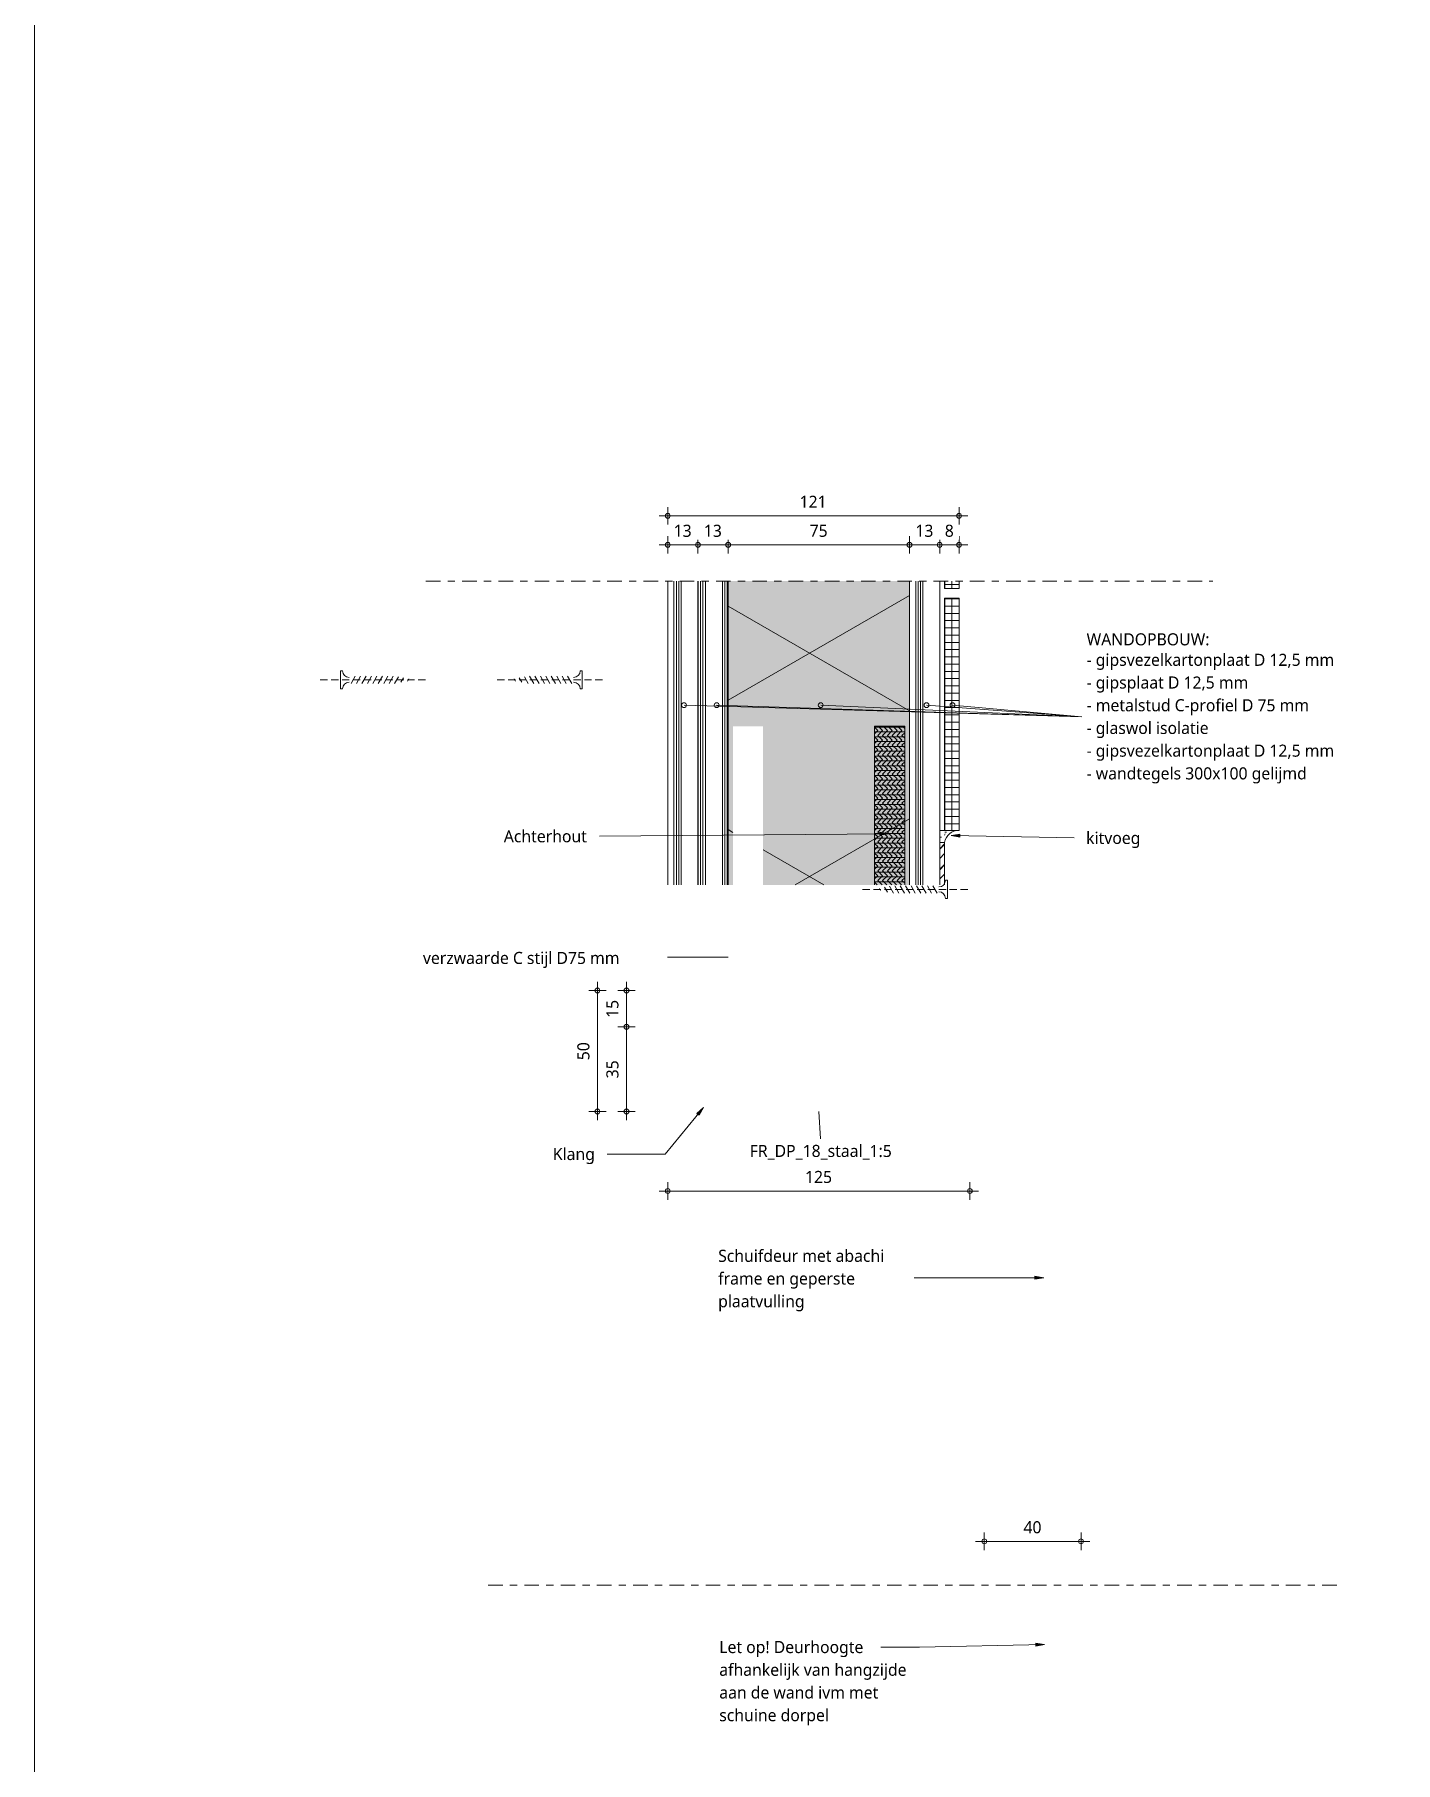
# Model space of a CAD drawing. Header units: millimetres. Extents: x 32900 to 38291, y -18988 to 4133.
# Drawn here: x 37280 to 37842, y -3784 to -3070 of the extents above; entities that cross this region are included whole.
import ezdxf

# ---------------------------------------------------------------- set-up
doc = ezdxf.new("R2010")
doc.units = ezdxf.units.MM
doc.linetypes.add('MV_center', pattern=[15, 6, -3, 3, -3])
doc.linetypes.add('MV_hidden_2', pattern=[4.5, 3, -1.5])
for name, color, linetype, lineweight in [('A-ANNO-DIMS', 211, 'Continuous', 13), ('A-ANNO-DIMS-2', 211, 'Continuous', 13), ('A-ANNO-IDEN', 131, 'Continuous', 18), ('A-ANNO-NOTE', 131, 'Continuous', 18), ('A-DETL', 90, 'Continuous', 13), ('A-DETL-GENF', 92, 'Continuous', 18), ('A-DETL-THIN', 151, 'Continuous', 18), ('G-ANNO-TEXT', 231, 'Continuous', 13)]:
    doc.layers.add(name, color=color, linetype=linetype, lineweight=lineweight)
doc.styles.add('Segoe UI', font='segoeui.ttf', dxfattribs={"height": 5})
doc.styles.add('Segoe UI_B', font='segoeui.ttf', dxfattribs={"height": 5})
doc.dimstyles.new('2_5_mm_3', dxfattribs={"dimscale": 304.8, "dimtxt": 5.23682, "dimasz": 0.006562, "dimexe": 0.011811, "dimexo": 0.0625, "dimgap": 0.005906, "dimtad": 1, "dimdec": 0, "dimzin": 0, "dimdsep": 46, "dimtxsty": 'Segoe UI', "dimblk1": 'DOTBLANK', "dimblk2": 'DOTBLANK', "dimsah": 1, "dimcen": 0.09, "dimdle": 0.011811, "dimazin": 0, "dimtfac": 1, "dimtdec": 4, "dimtix": 1, "dimtmove": 0, "dimatfit": 3, "dimfxl": 0.011811, "dimfxlon": 1, "dimtvp": 1, "dimtfill": 1, "dimtolj": 1, "dimtzin": 0, "dimarcsym": 2})
pattern_1 = [(90, (4, 0), (-10, 6e-16), []), (90, (5, 0), (-10, 6e-16), []), (90, (6, 0), (-10, 6e-16), []), (90, (7, 0), (-10, 6e-16), [])]

# ---------------------------------------------------------------- blocks, each defined once
blk = doc.blocks.new('42 isolatie - Type 1-V32-Details ziekenhuis Utiliteitsgebouw')
at = {"layer": 'A-DETL-GENF'}
blk.add_hatch(color=256, dxfattribs=at).paths.add_polyline_path([(47.49, 0.8), (173.11, 0.8), (173.11, 75.8), (47.49, 75.8), (47.49, 73.84), (113.11, 73.84), (113.11, 61.34), (47.49, 61.34)])
at = {"layer": 'A-DETL-GENF', "lineweight": 13}
h = blk.add_hatch(dxfattribs=at)
h.set_pattern_fill('FP_4', color=256, style=0, pattern_type=2)
h.set_pattern_definition([(60, (0, 0), (-69.282, 40), []), (120, (0, 0), (-69.282, -40), [])])
h.paths.add_polyline_path([(47.49, 0.8), (173.11, 0.8), (173.11, 75.8), (47.49, 75.8), (47.49, 73.84), (113.11, 73.84), (113.11, 61.34), (47.49, 61.34)])
at = {"layer": 'A-DETL-GENF'}
for p, q in [((173.11, 75.8), (47.49, 75.8)), ((173.11, 75.8), (47.49, 75.8)), ((47.49, 0.8), (173.11, 0.8)), ((47.49, 0.8), (173.11, 0.8))]:
    blk.add_line(p, q, dxfattribs=at)
blk = doc.blocks.new('NLRS_00_DI_maskeer - Type 1-4234889-Details ziekenhuis Utiliteitsgebouw')
at = {"layer": 'A-DETL-GENF', "linetype": 'MV_center'}
blk.add_line((225.5, 0), (-100, 0), dxfattribs=at)
blk = doc.blocks.new('NLRS_00_DI_maskeer - Type 1-4234916-Details ziekenhuis Utiliteitsgebouw')
at = {"layer": 'A-DETL-GENF', "linetype": 'MV_center'}
blk.add_line((251.23, 0), (-100, 0), dxfattribs=at)
blk = doc.blocks.new('DIMBLOCK690-Details ziekenhuis Utiliteitsgebouw')
at = {"layer": 'A-ANNO-DIMS-2'}
for p, q in [((37653.92, -3280.66), (37653.92, -3277.06)), ((37661.92, -3280.66), (37661.92, -3277.06)), ((37665.52, -3280.66), (37653.92, -3280.66)), ((37653.92, -3280.66), (37653.92, -3284.26)), ((37661.92, -3280.66), (37661.92, -3284.26))]:
    blk.add_line(p, q, dxfattribs=at)
for centre in [(37653.92, -3280.66), (37661.92, -3280.66)]:
    blk.add_circle(centre, 1, dxfattribs=at)
at = {"layer": 'A-ANNO-DIMS-2', "color": 0, "insert": (37656.02, -3272.34), "char_height": 5, "width": 4.5703, "attachment_point": 1, "line_spacing_factor": 1.142579, "style": 'Segoe UI', "bg_fill": 3, "box_fill_scale": 1.25, "bg_fill_color": 9, "bg_fill_true_color": 13158600, "bg_fill_transparency": 0}
blk.add_mtext('8', dxfattribs=at)
blk = doc.blocks.new('_DotBlank')
at = {"color": 0, "linetype": 'ByBlock', "lineweight": -2}
blk.add_line((-0.5, 0), (-1, 0), dxfattribs=at)
blk.add_circle((0, 0), 0.5, dxfattribs=at)
blk = doc.blocks.new('DIMBLOCK691-Details ziekenhuis Utiliteitsgebouw')
at = {"layer": 'A-ANNO-DIMS-2'}
for p, q in [((37641.42, -3280.66), (37641.42, -3277.06)), ((37653.92, -3280.66), (37653.92, -3277.06)), ((37653.92, -3280.66), (37641.42, -3280.66)), ((37641.42, -3280.66), (37641.42, -3284.26)), ((37653.92, -3280.66), (37653.92, -3284.26))]:
    blk.add_line(p, q, dxfattribs=at)
for centre in [(37641.42, -3280.66), (37653.92, -3280.66)]:
    blk.add_circle(centre, 1, dxfattribs=at)
at = {"layer": 'A-ANNO-DIMS-2', "color": 0, "insert": (37643.86, -3272.34), "char_height": 5, "width": 9.1406, "attachment_point": 1, "line_spacing_factor": 1.142579, "style": 'Segoe UI', "bg_fill": 3, "box_fill_scale": 1.25, "bg_fill_color": 9, "bg_fill_true_color": 13158600, "bg_fill_transparency": 0}
blk.add_mtext('13', dxfattribs=at)
blk = doc.blocks.new('DIMBLOCK692-Details ziekenhuis Utiliteitsgebouw')
at = {"layer": 'A-ANNO-DIMS-2'}
for p, q in [((37566.42, -3280.66), (37566.42, -3277.06)), ((37641.42, -3280.66), (37641.42, -3277.06)), ((37641.42, -3280.66), (37566.42, -3280.66)), ((37566.42, -3280.66), (37566.42, -3284.26)), ((37641.42, -3280.66), (37641.42, -3284.26))]:
    blk.add_line(p, q, dxfattribs=at)
for centre in [(37566.42, -3280.66), (37641.42, -3280.66)]:
    blk.add_circle(centre, 1, dxfattribs=at)
at = {"layer": 'A-ANNO-DIMS-2', "color": 0, "insert": (37600.11, -3272.34), "char_height": 5, "width": 9.1406, "attachment_point": 1, "line_spacing_factor": 1.142579, "style": 'Segoe UI', "bg_fill": 3, "box_fill_scale": 1.25, "bg_fill_color": 9, "bg_fill_true_color": 13158600, "bg_fill_transparency": 0}
blk.add_mtext('75', dxfattribs=at)
blk = doc.blocks.new('DIMBLOCK693-Details ziekenhuis Utiliteitsgebouw')
at = {"layer": 'A-ANNO-DIMS-2'}
for p, q in [((37553.92, -3280.66), (37553.92, -3277.06)), ((37566.42, -3280.66), (37566.42, -3277.06)), ((37566.42, -3280.66), (37553.92, -3280.66)), ((37553.92, -3280.66), (37553.92, -3284.26)), ((37566.42, -3280.66), (37566.42, -3284.26))]:
    blk.add_line(p, q, dxfattribs=at)
for centre in [(37553.92, -3280.66), (37566.42, -3280.66)]:
    blk.add_circle(centre, 1, dxfattribs=at)
at = {"layer": 'A-ANNO-DIMS-2', "color": 0, "insert": (37556.36, -3272.34), "char_height": 5, "width": 9.1406, "attachment_point": 1, "line_spacing_factor": 1.142579, "style": 'Segoe UI', "bg_fill": 3, "box_fill_scale": 1.25, "bg_fill_color": 9, "bg_fill_true_color": 13158600, "bg_fill_transparency": 0}
blk.add_mtext('13', dxfattribs=at)
blk = doc.blocks.new('DIMBLOCK694-Details ziekenhuis Utiliteitsgebouw')
at = {"layer": 'A-ANNO-DIMS-2'}
for p, q in [((37541.42, -3280.66), (37541.42, -3277.06)), ((37553.92, -3280.66), (37553.92, -3277.06)), ((37553.92, -3280.66), (37537.82, -3280.66)), ((37541.42, -3280.66), (37541.42, -3284.26)), ((37553.92, -3280.66), (37553.92, -3284.26))]:
    blk.add_line(p, q, dxfattribs=at)
for centre in [(37541.42, -3280.66), (37553.92, -3280.66)]:
    blk.add_circle(centre, 1, dxfattribs=at)
at = {"layer": 'A-ANNO-DIMS-2', "color": 0, "insert": (37543.86, -3272.34), "char_height": 5, "width": 9.1406, "attachment_point": 1, "line_spacing_factor": 1.142579, "style": 'Segoe UI', "bg_fill": 3, "box_fill_scale": 1.25, "bg_fill_color": 9, "bg_fill_true_color": 13158600, "bg_fill_transparency": 0}
blk.add_mtext('13', dxfattribs=at)
blk = doc.blocks.new('DIMBLOCK695-Details ziekenhuis Utiliteitsgebouw')
at = {"layer": 'A-ANNO-DIMS-2'}
for p, q in [((37541.42, -3268.66), (37541.42, -3265.06)), ((37661.92, -3268.66), (37661.92, -3265.06)), ((37537.82, -3268.66), (37665.52, -3268.66)), ((37541.42, -3268.66), (37541.42, -3272.26)), ((37661.92, -3268.66), (37661.92, -3272.26))]:
    blk.add_line(p, q, dxfattribs=at)
for centre in [(37541.42, -3268.66), (37661.92, -3268.66)]:
    blk.add_circle(centre, 1, dxfattribs=at)
at = {"layer": 'A-ANNO-DIMS-2', "color": 0, "insert": (37595.96, -3260.34), "char_height": 5, "width": 13.7109, "attachment_point": 1, "line_spacing_factor": 1.142579, "style": 'Segoe UI', "bg_fill": 3, "box_fill_scale": 1.25, "bg_fill_color": 9, "bg_fill_true_color": 13158600, "bg_fill_transparency": 0}
blk.add_mtext('121', dxfattribs=at)
blk = doc.blocks.new('DIMBLOCK702-Details ziekenhuis Utiliteitsgebouw')
at = {"layer": 'A-ANNO-DIMS-2'}
for p, q in [((37715.98, -3692.78), (37668.78, -3692.78)), ((37672.38, -3692.78), (37672.38, -3689.18)), ((37672.38, -3692.78), (37672.38, -3696.38)), ((37712.38, -3692.78), (37712.38, -3689.18)), ((37712.38, -3692.78), (37712.38, -3696.38))]:
    blk.add_line(p, q, dxfattribs=at)
for centre in [(37672.38, -3692.78), (37712.38, -3692.78)]:
    blk.add_circle(centre, 1, dxfattribs=at)
at = {"layer": 'A-ANNO-DIMS-2', "color": 0, "insert": (37688.57, -3684.46), "char_height": 5, "width": 9.1406, "attachment_point": 1, "line_spacing_factor": 1.142579, "style": 'Segoe UI', "bg_fill": 3, "box_fill_scale": 1.25, "bg_fill_color": 9, "bg_fill_true_color": 13158600, "bg_fill_transparency": 0}
blk.add_mtext('40', dxfattribs=at)
blk = doc.blocks.new('DIMBLOCK703-Details ziekenhuis Utiliteitsgebouw')
at = {"layer": 'A-ANNO-DIMS-2'}
for p, q in [((37541.42, -3547.89), (37541.42, -3544.29)), ((37666.42, -3547.89), (37666.42, -3544.29)), ((37537.82, -3547.89), (37670.02, -3547.89)), ((37541.42, -3547.89), (37541.42, -3551.49)), ((37666.42, -3547.89), (37666.42, -3551.49))]:
    blk.add_line(p, q, dxfattribs=at)
for centre in [(37541.42, -3547.89), (37666.42, -3547.89)]:
    blk.add_circle(centre, 1, dxfattribs=at)
at = {"layer": 'A-ANNO-DIMS-2', "color": 0, "insert": (37598.21, -3539.57), "char_height": 5, "width": 13.7109, "attachment_point": 1, "line_spacing_factor": 1.142579, "style": 'Segoe UI', "bg_fill": 3, "box_fill_scale": 1.25, "bg_fill_color": 9, "bg_fill_true_color": 13158600, "bg_fill_transparency": 0}
blk.add_mtext('125', dxfattribs=at)
blk = doc.blocks.new('DIMBLOCK704-Details ziekenhuis Utiliteitsgebouw')
at = {"layer": 'A-ANNO-DIMS-2'}
for p, q in [((37524.34, -3479.99), (37520.74, -3479.99)), ((37524.34, -3518.59), (37524.34, -3479.99)), ((37524.34, -3479.99), (37527.94, -3479.99)), ((37524.34, -3514.99), (37520.74, -3514.99)), ((37524.34, -3514.99), (37527.94, -3514.99))]:
    blk.add_line(p, q, dxfattribs=at)
for centre in [(37524.34, -3479.99), (37524.34, -3514.99)]:
    blk.add_circle(centre, 1, dxfattribs=at)
at = {"layer": 'A-ANNO-DIMS-2', "color": 0, "insert": (37516.02, -3501.3), "char_height": 5, "width": 9.1406, "attachment_point": 1, "rotation": 90, "line_spacing_factor": 1.142579, "style": 'Segoe UI', "bg_fill": 3, "box_fill_scale": 1.25, "bg_fill_color": 9, "bg_fill_true_color": 13158600, "bg_fill_transparency": 0}
blk.add_mtext('35', dxfattribs=at)
blk = doc.blocks.new('DIMBLOCK705-Details ziekenhuis Utiliteitsgebouw')
at = {"layer": 'A-ANNO-DIMS-2'}
for p, q in [((37524.34, -3464.99), (37520.74, -3464.99)), ((37524.34, -3479.99), (37524.34, -3461.39)), ((37524.34, -3464.99), (37527.94, -3464.99)), ((37524.34, -3479.99), (37520.74, -3479.99)), ((37524.34, -3479.99), (37527.94, -3479.99))]:
    blk.add_line(p, q, dxfattribs=at)
for centre in [(37524.34, -3464.99), (37524.34, -3479.99)]:
    blk.add_circle(centre, 1, dxfattribs=at)
at = {"layer": 'A-ANNO-DIMS-2', "color": 0, "insert": (37516.02, -3476.3), "char_height": 5, "width": 9.1406, "attachment_point": 1, "rotation": 90, "line_spacing_factor": 1.142579, "style": 'Segoe UI', "bg_fill": 3, "box_fill_scale": 1.25, "bg_fill_color": 9, "bg_fill_true_color": 13158600, "bg_fill_transparency": 0}
blk.add_mtext('15', dxfattribs=at)
blk = doc.blocks.new('DIMBLOCK706-Details ziekenhuis Utiliteitsgebouw')
at = {"layer": 'A-ANNO-DIMS-2'}
for p, q in [((37512.34, -3464.99), (37508.74, -3464.99)), ((37512.34, -3518.59), (37512.34, -3461.39)), ((37512.34, -3464.99), (37515.94, -3464.99)), ((37512.34, -3514.99), (37508.74, -3514.99)), ((37512.34, -3514.99), (37515.94, -3514.99))]:
    blk.add_line(p, q, dxfattribs=at)
for centre in [(37512.34, -3464.99), (37512.34, -3514.99)]:
    blk.add_circle(centre, 1, dxfattribs=at)
at = {"layer": 'A-ANNO-DIMS-2', "color": 0, "insert": (37504.02, -3493.8), "char_height": 5, "width": 9.1406, "attachment_point": 1, "rotation": 90, "line_spacing_factor": 1.142579, "style": 'Segoe UI', "bg_fill": 3, "box_fill_scale": 1.25, "bg_fill_color": 9, "bg_fill_true_color": 13158600, "bg_fill_transparency": 0}
blk.add_mtext('50', dxfattribs=at)

msp = doc.modelspace()

# ---------------------------------------------------------------- hatches: boundary and pattern name
at = {"layer": 'A-ANNO-NOTE'}
msp.add_hatch(color=256, dxfattribs=at).paths.add_polyline_path([(37696.93, -3583.75), (37693.33, -3583.11), (37693.33, -3584.38)])
at = {"layer": 'A-DETL-GENF', "lineweight": 13}
h = msp.add_hatch(dxfattribs=at)
h.set_pattern_fill('FP_2', color=254, style=0, pattern_type=2)
h.set_pattern_definition(pattern_1)
h.paths.add_polyline_path([(37553.92, -3421.28), (37553.92, -3295.66), (37541.42, -3295.66), (37541.42, -3421.28)])
h = msp.add_hatch(dxfattribs=at)
h.set_pattern_fill('FP_2', color=254, style=0, pattern_type=2)
h.set_pattern_definition(pattern_1)
h.paths.add_polyline_path([(37553.92, -3421.28), (37566.42, -3421.28), (37566.42, -3295.66), (37553.92, -3295.66)])
h = msp.add_hatch(dxfattribs=at)
h.set_pattern_fill('FP_2', color=254, style=0, pattern_type=2)
h.set_pattern_definition(pattern_1)
h.paths.add_polyline_path([(37653.92, -3421.28), (37653.92, -3295.66), (37641.42, -3295.66), (37641.42, -3421.28)])
h = msp.add_hatch(dxfattribs=at)
h.set_pattern_fill('FP_5', color=254, style=0, pattern_type=2)
h.set_pattern_definition([(0, (0, 0), (0, 3), []), (90, (0, 0), (-3, 2e-16), [])])
h.paths.add_polyline_path([(37660.52, -3398.74), (37661.92, -3398.74), (37661.92, -3302.74), (37655.92, -3302.74), (37655.92, -3398.74), (37659.19, -3398.74)])
h.paths.add_polyline_path([(37661.92, -3298.74), (37661.92, -3295.66), (37655.92, -3295.66), (37655.92, -3298.74)])
h = msp.add_hatch(dxfattribs=at)
h.set_pattern_fill('FP_33', color=254, style=0, pattern_type=2)
h.set_pattern_definition([(0, (0, 0), (0, 2), [20, 0]), (45, (0, 0), (1.999697977, 0), [2.828, -2.828]), (315, (0, 0), (1.999697977, 0), [2.828, -2.828])])
h.paths.add_polyline_path([(37639.45, -3421.28), (37639.45, -3355.66), (37626.95, -3355.66), (37626.95, -3421.28)])
h = msp.add_hatch(dxfattribs=at)
h.set_pattern_fill('FP_6', color=254, style=0, pattern_type=2)
h.set_pattern_definition([(0, (0, 0), (8.128, 2.032), [0.67056, -5.425, 0.67056, -5.425, -32.512]), (0, (0, 0), (8.128, 2.032), [-12.192, 0.67056, -11.521, 0.67056, -5.425, -14.224]), (0, (0, 0), (8.128, 2.032), [-30.48, 0.67056, -3.393, 0.67056, -9.489]), (120, (3.048, 1.016), (-5.82376362, 6.02305448), [0.67056, -5.425, 0.67056, -5.425, -32.512]), (120, (3.048, 1.016), (-5.82376362, 6.02305448), [-12.192, 0.67056, -11.521, 0.67056, -5.425, -14.224]), (120, (3.048, 1.016), (-5.82376362, 6.02305448), [-30.48, 0.67056, -3.393, 0.67056, -9.489]), (240, (4.064, 5.08), (-2.30423638, -8.05505448), [0.67056, -5.425, 0.67056, -5.425, -32.512]), (240, (4.064, 5.08), (-2.30423638, -8.05505448), [-12.192, 0.67056, -11.521, 0.67056, -5.425, -14.224]), (240, (4.064, 5.08), (-2.30423638, -8.05505448), [-30.48, 0.67056, -3.393, 0.67056, -9.489])])
h.paths.add_polyline_path([(37653.92, -3403.74), (37655.92, -3403.74), (37656.33, -3402.39), (37657.04, -3401.17), (37658.01, -3400.15), (37659.19, -3399.38), (37660.52, -3398.9), (37661.92, -3398.74), (37653.92, -3398.74)])
h = msp.add_hatch(dxfattribs=at)
h.set_pattern_fill('FP_19', color=254, style=0, pattern_type=2)
h.set_pattern_definition([(45, (0, 0), (-4.2426407, 4.2426407), []), (45, (0.2, 0), (-4.2426407, 4.2426407), []), (45, (4, 0), (-4.2426407, 4.2426407), [])])
h.paths.add_polyline_path([(37654.98, -3421.28), (37655.92, -3421.28), (37655.92, -3403.74), (37653.92, -3403.74), (37653.92, -3421.28)])
at = {"layer": 'G-ANNO-TEXT'}
for color, points in [(7, [(37632.75, -3400.13), (37629.14, -3399.53), (37629.16, -3400.8)]), (7, [(37658.69, -3400.82), (37662.28, -3401.53), (37662.31, -3400.26)]), (7, [(37556.24, -3513.4), (37553.45, -3515.77), (37554.43, -3516.58)]), (1, [(37697.31, -3735.43), (37693.7, -3734.87), (37693.72, -3736.14)])]:
    msp.add_hatch(color=color, dxfattribs=at).paths.add_polyline_path(points)

# ---------------------------------------------------------------- linework, layer by layer
at = {"layer": 'A-ANNO-IDEN'}
for p, q in [((37566.42, -3451.17), (37522.72, -3451.17)), ((37603.92, -3514.99), (37604.56, -3526.28))]:
    msp.add_line(p, q, dxfattribs=at)
at = {"layer": 'A-ANNO-NOTE'}
for p, q in [((37548.15, -3346.97), (37712.77, -3351.82)), ((37561.65, -3346.97), (37712.77, -3351.82)), ((37604.7, -3346.97), (37712.77, -3351.82)), ((37648.46, -3346.97), (37712.77, -3351.82)), ((37659.21, -3346.97), (37712.77, -3351.82)), ((37696.93, -3583.75), (37643.29, -3583.75)), ((37696.93, -3583.75), (37693.33, -3583.11)), ((37693.33, -3583.11), (37693.33, -3584.38)), ((37693.33, -3584.38), (37696.93, -3583.75))]:
    msp.add_line(p, q, dxfattribs=at)
for centre in [(37548.15, -3346.97), (37561.65, -3346.97), (37604.7, -3346.97), (37648.46, -3346.97), (37659.21, -3346.97)]:
    msp.add_circle(centre, 1, dxfattribs=at)
at = {"layer": 'A-DETL', "lineweight": 18}
msp.add_line((37279.51, 3651.86), (37279.51, -18988.14), dxfattribs=at)
at = {"layer": 'A-DETL', "linetype": 'MV_hidden_2'}
for p, q in [((37397.71, -3336.49), (37442.71, -3336.49)), ((37514.43, -3336.49), (37469.43, -3336.49)), ((37665.53, -3423.15), (37620.53, -3423.15))]:
    msp.add_line(p, q, dxfattribs=at)
at = {"layer": 'A-DETL'}
for p, q in [((37406.07, -3332.74), (37406.07, -3340.24)), ((37406.07, -3332.74), (37406.92, -3332.74)), ((37410.42, -3337.99), (37412.15, -3334.99)), ((37412.67, -3337.99), (37414.4, -3334.99)), ((37414.92, -3337.99), (37416.65, -3334.99)), ((37417.17, -3337.99), (37418.9, -3334.99)), ((37419.42, -3337.99), (37421.15, -3334.99)), ((37421.67, -3337.99), (37423.4, -3334.99)), ((37423.92, -3337.99), (37425.65, -3334.99)), ((37426.17, -3337.99), (37427.9, -3334.99)), ((37428.42, -3337.99), (37430.03, -3335.2)), ((37431.07, -3337.5), (37432.14, -3335.65)), ((37433.75, -3337), (37434.28, -3336.09)), ((37478.39, -3337), (37477.87, -3336.09)), ((37481.07, -3337.48), (37480.01, -3335.65)), ((37483.72, -3337.99), (37482.11, -3335.2)), ((37485.97, -3337.99), (37484.24, -3334.99)), ((37488.22, -3337.99), (37486.49, -3334.99)), ((37490.47, -3337.99), (37488.74, -3334.99)), ((37492.72, -3337.99), (37490.99, -3334.99)), ((37494.97, -3337.99), (37493.24, -3334.99)), ((37497.22, -3337.99), (37495.49, -3334.99)), ((37499.47, -3337.99), (37497.74, -3334.99)), ((37501.72, -3337.99), (37499.99, -3334.99)), ((37506.07, -3332.74), (37505.22, -3332.74)), ((37506.07, -3332.74), (37506.07, -3340.24)), ((37406.07, -3340.24), (37406.92, -3340.24)), ((37506.07, -3340.24), (37505.22, -3340.24)), ((37661.92, -3398.74), (37653.92, -3398.74)), ((37653.92, -3398.74), (37653.92, -3403.74)), ((37655.92, -3403.74), (37653.92, -3403.74)), ((37653.92, -3403.74), (37653.92, -3421.28)), ((37655.92, -3421.28), (37655.92, -3403.74)), ((37629.49, -3423.65), (37628.96, -3422.75)), ((37632.29, -3424.36), (37631.1, -3422.3)), ((37634.82, -3424.65), (37633.21, -3421.86)), ((37637.07, -3424.65), (37635.34, -3421.65)), ((37639.32, -3424.65), (37637.59, -3421.65)), ((37641.57, -3424.65), (37639.84, -3421.65)), ((37643.82, -3424.65), (37642.09, -3421.65)), ((37646.07, -3424.65), (37644.34, -3421.65)), ((37648.32, -3424.65), (37646.59, -3421.65)), ((37650.57, -3424.65), (37648.84, -3421.65)), ((37652.82, -3424.65), (37651.09, -3421.65)), ((37657.17, -3419.4), (37656.32, -3419.4)), ((37657.17, -3419.4), (37657.17, -3426.9)), ((37657.17, -3426.9), (37656.32, -3426.9))]:
    msp.add_line(p, q, dxfattribs=at)
for centre, radius, start, end in [((37409.67, -3332.74), 2.75, 180, 270), ((37502.47, -3332.74), 2.75, 270, 0), ((37409.67, -3340.24), 2.75, 90, 180), ((37502.47, -3340.24), 2.75, 0, 90), ((37661.92, -3404.84), 6.1, 90, 169.61114), ((37653.57, -3419.4), 2.75, 270, 0), ((37653.57, -3426.9), 2.75, 0, 90)]:
    msp.add_arc(centre, radius, start, end, dxfattribs=at)
at = {"layer": 'A-DETL-THIN'}
for p, q in [((37541.42, -3295.66), (37541.42, -3421.28)), ((37553.92, -3421.28), (37553.92, -3295.66)), ((37653.92, -3398.74), (37653.92, -3295.66)), ((37655.92, -3295.66), (37655.92, -3298.74)), ((37655.92, -3298.74), (37661.92, -3298.74)), ((37661.92, -3298.74), (37661.92, -3295.66)), ((37661.92, -3302.74), (37655.92, -3302.74)), ((37655.92, -3302.74), (37655.92, -3398.74)), ((37661.92, -3398.74), (37661.92, -3302.74)), ((37639.45, -3355.66), (37626.95, -3355.66)), ((37626.95, -3355.66), (37626.95, -3421.28)), ((37639.45, -3421.28), (37639.45, -3355.66))]:
    msp.add_line(p, q, dxfattribs=at)
at = {"layer": 'G-ANNO-TEXT', "color": 250}
for p, q in [((37632.75, -3400.13), (37513.19, -3401.19)), ((37632.75, -3400.13), (37629.14, -3399.53)), ((37629.14, -3399.53), (37629.16, -3400.8)), ((37629.16, -3400.8), (37632.75, -3400.13)), ((37662.31, -3400.26), (37658.69, -3400.82)), ((37658.69, -3400.82), (37662.28, -3401.53)), ((37658.69, -3400.82), (37709.49, -3401.88)), ((37662.28, -3401.53), (37662.31, -3400.26)), ((37556.24, -3513.4), (37540.32, -3532.59)), ((37556.24, -3513.4), (37553.45, -3515.77)), ((37554.43, -3516.58), (37556.24, -3513.4)), ((37553.45, -3515.77), (37554.43, -3516.58)), ((37516.49, -3532.59), (37516.35, -3532.59)), ((37540.32, -3532.59), (37516.49, -3532.59))]:
    msp.add_line(p, q, dxfattribs=at)
at = {"layer": 'G-ANNO-TEXT', "color": 20}
for p, q in [((37645.51, -3736.49), (37629.58, -3736.49)), ((37697.31, -3735.43), (37645.51, -3736.49)), ((37697.31, -3735.43), (37693.7, -3734.87)), ((37693.7, -3734.87), (37693.72, -3736.14)), ((37693.72, -3736.14), (37697.31, -3735.43))]:
    msp.add_line(p, q, dxfattribs=at)

# ---------------------------------------------------------------- block references
at = {"layer": 'A-DETL-GENF', "linetype": 'MV_center', "rotation": 180}
for name, p in [('NLRS_00_DI_maskeer - Type 1-4234889-Details ziekenhuis Utiliteitsgebouw', (37666.92, -3295.66)), ('NLRS_00_DI_maskeer - Type 1-4234916-Details ziekenhuis Utiliteitsgebouw', (37718.38, -3710.97))]:
    msp.add_blockref(name, p, dxfattribs=at)
at = {"layer": 'A-DETL-GENF', "rotation": 89.99999999999972}
msp.add_blockref('42 isolatie - Type 1-V32-Details ziekenhuis Utiliteitsgebouw', (37642.22, -3468.77), dxfattribs=at)

# ---------------------------------------------------------------- texts
at = {"layer": 'A-ANNO-NOTE', "lineweight": 13, "char_height": 5, "attachment_point": 1, "style": 'Segoe UI', "bg_fill": 3, "box_fill_scale": 1.25, "bg_fill_color": 9, "bg_fill_true_color": 13158600, "bg_fill_transparency": 0}
for s, insert, width in [('- gipsvezelkartonplaat D 12,5 mm', (37714.68, -3325.71), 126.5063), ('Schuifdeur met abachi', (37562.28, -3572.2), 83.8565)]:
    msp.add_mtext(s, dxfattribs=dict(at, insert=insert, width=width))
at = {"layer": 'G-ANNO-TEXT', "color": 7, "char_height": 5, "attachment_point": 1, "style": 'Segoe UI'}
for s, insert, width in [('Achterhout', (37473.61, -3398.69), 41.8481), ('kitvoeg', (37714.49, -3399.38), 27.5781), ('Klang', (37493.89, -3530.09), 21.1645)]:
    msp.add_mtext(s, dxfattribs=dict(at, insert=insert, width=width))
at = {"layer": 'G-ANNO-TEXT', "color": 1, "char_height": 5, "attachment_point": 1, "style": 'Segoe UI'}
for s, insert, width in [('Let op! Deurhoogte ', (37562.74, -3733.99), 76.1603), ('afhankelijk van hangzijde ', (37562.74, -3743.39), 95.4008), ('aan de wand ivm met ', (37562.74, -3752.78), 83.3755), ('schuine dorpel ', (37562.74, -3762.17), 57.5612)]:
    msp.add_mtext(s, dxfattribs=dict(at, insert=insert, width=width))

# ---------------------------------------------------------------- dimensions: what is measured, and where the dimension line sits
at = {"layer": 'A-ANNO-DIMS'}
for base, p1, p2, override, picture, middle in [((37653.92, -3280.66), (37661.92, -3284.26), (37653.92, -3284.26), {"dimpost": '<>', "dimfxl": 8}, 'DIMBLOCK690-Details ziekenhuis Utiliteitsgebouw', (37657.92, -3276.28)), ((37672.38, -3692.78), (37712.38, -3689.18), (37672.38, -3689.18), {"dimpost": '<>', "dimfxl": 40}, 'DIMBLOCK702-Details ziekenhuis Utiliteitsgebouw', (37692.38, -3688.4))]:
    dim = msp.add_linear_dim(base=base, p1=p1, p2=p2, dimstyle='2_5_mm_3', override=override, dxfattribs=at)
    dim.commit()
    dim.dimension.update_dxf_attribs({"geometry": picture, "text_midpoint": middle})
dim = msp.add_linear_dim(base=(37524.34, -3479.99), p1=(37527.94, -3514.99), p2=(37527.94, -3479.99), angle=90, dimstyle='2_5_mm_3', override={"dimpost": '<>', "dimfxl": 34.993583}, dxfattribs=at)
dim.commit()
dim.dimension.update_dxf_attribs({"geometry": 'DIMBLOCK704-Details ziekenhuis Utiliteitsgebouw', "text_midpoint": (37519.95, -3497.49)})

# ---------------------------------------------------------------- next in the draw order: texts
at = {"layer": 'A-ANNO-IDEN', "lineweight": 13, "char_height": 5, "attachment_point": 1, "style": 'Segoe UI', "bg_fill": 3, "box_fill_scale": 1.25, "bg_fill_color": 9, "bg_fill_true_color": 13158600, "bg_fill_transparency": 0}
for s, insert, width in [('verzwaarde C stijl D75 mm', (37440.16, -3449.01), 99.8903), ('FR_DP_18_staal_1:5', (37575.31, -3528.82), 71.6709)]:
    msp.add_mtext(s, dxfattribs=dict(at, insert=insert, width=width))
at = {"layer": 'A-ANNO-NOTE', "lineweight": 13, "char_height": 5, "attachment_point": 1, "bg_fill": 3, "box_fill_scale": 1.25, "bg_fill_color": 9, "bg_fill_true_color": 13158600, "bg_fill_transparency": 0}
for s, insert, width, style in [('WANDOPBOUW:', (37714.68, -3317.24), 67.8228, 'Segoe UI_B'), ('- gipsplaat D 12,5 mm', (37714.68, -3335.1), 83.5358, 'Segoe UI'), ('frame en geperste', (37562.28, -3581.59), 68.6245, 'Segoe UI')]:
    msp.add_mtext(s, dxfattribs=dict(at, insert=insert, width=width, style=style))

# ---------------------------------------------------------------- next in the draw order: dimensions: what is measured, and where the dimension line sits
at = {"layer": 'A-ANNO-DIMS'}
dim = msp.add_linear_dim(base=(37641.41955602, -3280.66006133), p1=(37653.91955602, -3284.26006133), p2=(37641.41955602, -3284.26006133), dimstyle='2_5_mm_3', override={"dimpost": '<>', "dimfxl": 12.5}, dxfattribs=at)
dim.commit()
dim.dimension.update_dxf_attribs({"geometry": 'DIMBLOCK691-Details ziekenhuis Utiliteitsgebouw', "text_midpoint": (37647.66955602, -3276.26068894)})
dim = msp.add_linear_dim(base=(37524.34, -3464.99), p1=(37527.94, -3479.99), p2=(37527.94, -3464.99), angle=90, dimstyle='2_5_mm_3', override={"dimpost": '<>', "dimfxl": 15}, dxfattribs=at)
dim.commit()
dim.dimension.update_dxf_attribs({"geometry": 'DIMBLOCK705-Details ziekenhuis Utiliteitsgebouw', "text_midpoint": (37519.94, -3472.49)})

# ---------------------------------------------------------------- next in the draw order: texts
at = {"layer": 'A-ANNO-NOTE', "lineweight": 13, "char_height": 5, "attachment_point": 1, "style": 'Segoe UI', "bg_fill": 3, "box_fill_scale": 1.25, "bg_fill_color": 9, "bg_fill_true_color": 13158600, "bg_fill_transparency": 0}
for s, insert, width in [('- metalstud C-profiel D 75 mm', (37714.68, -3344.5), 115.6033), ('plaatvulling', (37562.28, -3590.98), 43.4515)]:
    msp.add_mtext(s, dxfattribs=dict(at, insert=insert, width=width))

# ---------------------------------------------------------------- next in the draw order: dimensions: what is measured, and where the dimension line sits
at = {"layer": 'A-ANNO-DIMS'}
for base, p1, p2, override, picture, middle in [((37566.42, -3280.66), (37641.42, -3284.26), (37566.42, -3284.26), {"dimpost": '<>', "dimfxl": 75}, 'DIMBLOCK692-Details ziekenhuis Utiliteitsgebouw', (37603.92, -3276.32)), ((37666.42, -3547.89), (37541.42, -3544.29), (37666.42, -3544.29), {"dimpost": '<>', "dimfxl": 125}, 'DIMBLOCK703-Details ziekenhuis Utiliteitsgebouw', (37603.92, -3543.49))]:
    dim = msp.add_linear_dim(base=base, p1=p1, p2=p2, dimstyle='2_5_mm_3', override=override, dxfattribs=at)
    dim.commit()
    dim.dimension.update_dxf_attribs({"geometry": picture, "text_midpoint": middle})
dim = msp.add_linear_dim(base=(37512.34, -3464.99), p1=(37515.94, -3514.99), p2=(37515.94, -3464.99), angle=90, dimstyle='2_5_mm_3', override={"dimpost": '<>', "dimfxl": 49.993583}, dxfattribs=at)
dim.commit()
dim.dimension.update_dxf_attribs({"geometry": 'DIMBLOCK706-Details ziekenhuis Utiliteitsgebouw', "text_midpoint": (37507.95, -3489.99)})

# ---------------------------------------------------------------- next in the draw order: texts
at = {"layer": 'A-ANNO-NOTE', "lineweight": 13, "insert": (37714.68, -3353.89), "char_height": 5, "width": 62.692, "attachment_point": 1, "style": 'Segoe UI', "bg_fill": 3, "box_fill_scale": 1.25, "bg_fill_color": 9, "bg_fill_true_color": 13158600, "bg_fill_transparency": 0}
msp.add_mtext('- glaswol isolatie', dxfattribs=at)

# ---------------------------------------------------------------- next in the draw order: dimensions: what is measured, and where the dimension line sits
at = {"layer": 'A-ANNO-DIMS'}
dim = msp.add_linear_dim(base=(37553.91955602, -3280.66006133), p1=(37566.41955602, -3284.26006133), p2=(37553.91955602, -3284.26006133), dimstyle='2_5_mm_3', override={"dimpost": '<>', "dimfxl": 12.5}, dxfattribs=at)
dim.commit()
dim.dimension.update_dxf_attribs({"geometry": 'DIMBLOCK693-Details ziekenhuis Utiliteitsgebouw', "text_midpoint": (37560.16955602, -3276.26068894)})

# ---------------------------------------------------------------- next in the draw order: texts
at = {"layer": 'A-ANNO-NOTE', "lineweight": 13, "insert": (37714.68, -3363.28), "char_height": 5, "width": 126.5063, "attachment_point": 1, "style": 'Segoe UI', "bg_fill": 3, "box_fill_scale": 1.25, "bg_fill_color": 9, "bg_fill_true_color": 13158600, "bg_fill_transparency": 0}
msp.add_mtext('- gipsvezelkartonplaat D 12,5 mm', dxfattribs=at)

# ---------------------------------------------------------------- next in the draw order: dimensions: what is measured, and where the dimension line sits
at = {"layer": 'A-ANNO-DIMS'}
dim = msp.add_linear_dim(base=(37541.41955602, -3280.66006133), p1=(37553.91955602, -3284.26006133), p2=(37541.41955602, -3284.26006133), dimstyle='2_5_mm_3', override={"dimpost": '<>', "dimfxl": 12.5}, dxfattribs=at)
dim.commit()
dim.dimension.update_dxf_attribs({"geometry": 'DIMBLOCK694-Details ziekenhuis Utiliteitsgebouw', "text_midpoint": (37547.66955602, -3276.26068894)})

# ---------------------------------------------------------------- next in the draw order: texts
at = {"layer": 'A-ANNO-NOTE', "lineweight": 13, "insert": (37714.68, -3372.67), "char_height": 5, "width": 113.0379, "attachment_point": 1, "style": 'Segoe UI', "bg_fill": 3, "box_fill_scale": 1.25, "bg_fill_color": 9, "bg_fill_true_color": 13158600, "bg_fill_transparency": 0}
msp.add_mtext('- wandtegels 300x100 gelijmd', dxfattribs=at)

# ---------------------------------------------------------------- next in the draw order: dimensions: what is measured, and where the dimension line sits
at = {"layer": 'A-ANNO-DIMS'}
dim = msp.add_linear_dim(base=(37661.91955602, -3268.66006133), p1=(37541.41955602, -3272.26006133), p2=(37661.91955602, -3265.06006133), dimstyle='2_5_mm_3', override={"dimpost": '<>', "dimfxl": 120.714912}, dxfattribs=at)
dim.commit()
dim.dimension.update_dxf_attribs({"geometry": 'DIMBLOCK695-Details ziekenhuis Utiliteitsgebouw', "text_midpoint": (37601.66955602, -3264.30427332)})

doc.saveas('drawing.dxf')
